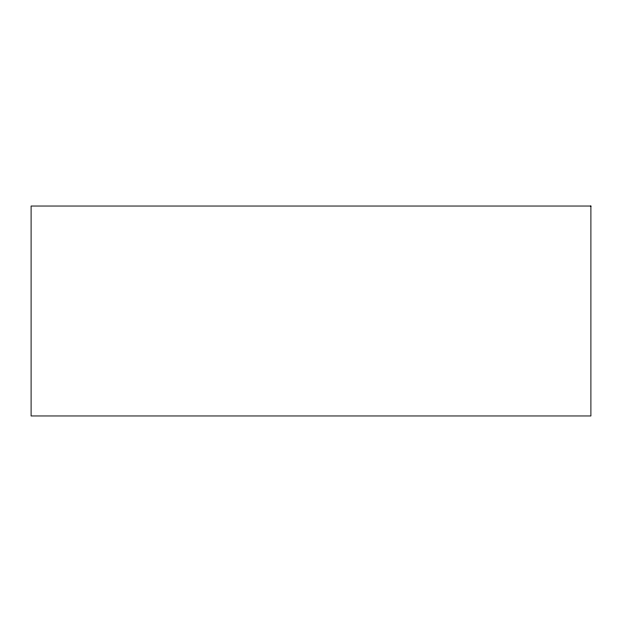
<?xml version="1.0" encoding="UTF-8"?>
<svg xmlns="http://www.w3.org/2000/svg" width="622" height="622" viewBox="0 0 622 622"><rect width="100%" height="100%" fill="white"/><g stroke="black" fill="none" stroke-linecap="round" stroke-linejoin="round"><path stroke-width="0.93" d="M590.9 206.037L31.1 206.037L31.1 415.962L590.9 415.962L590.9 206.037"/></g></svg>
